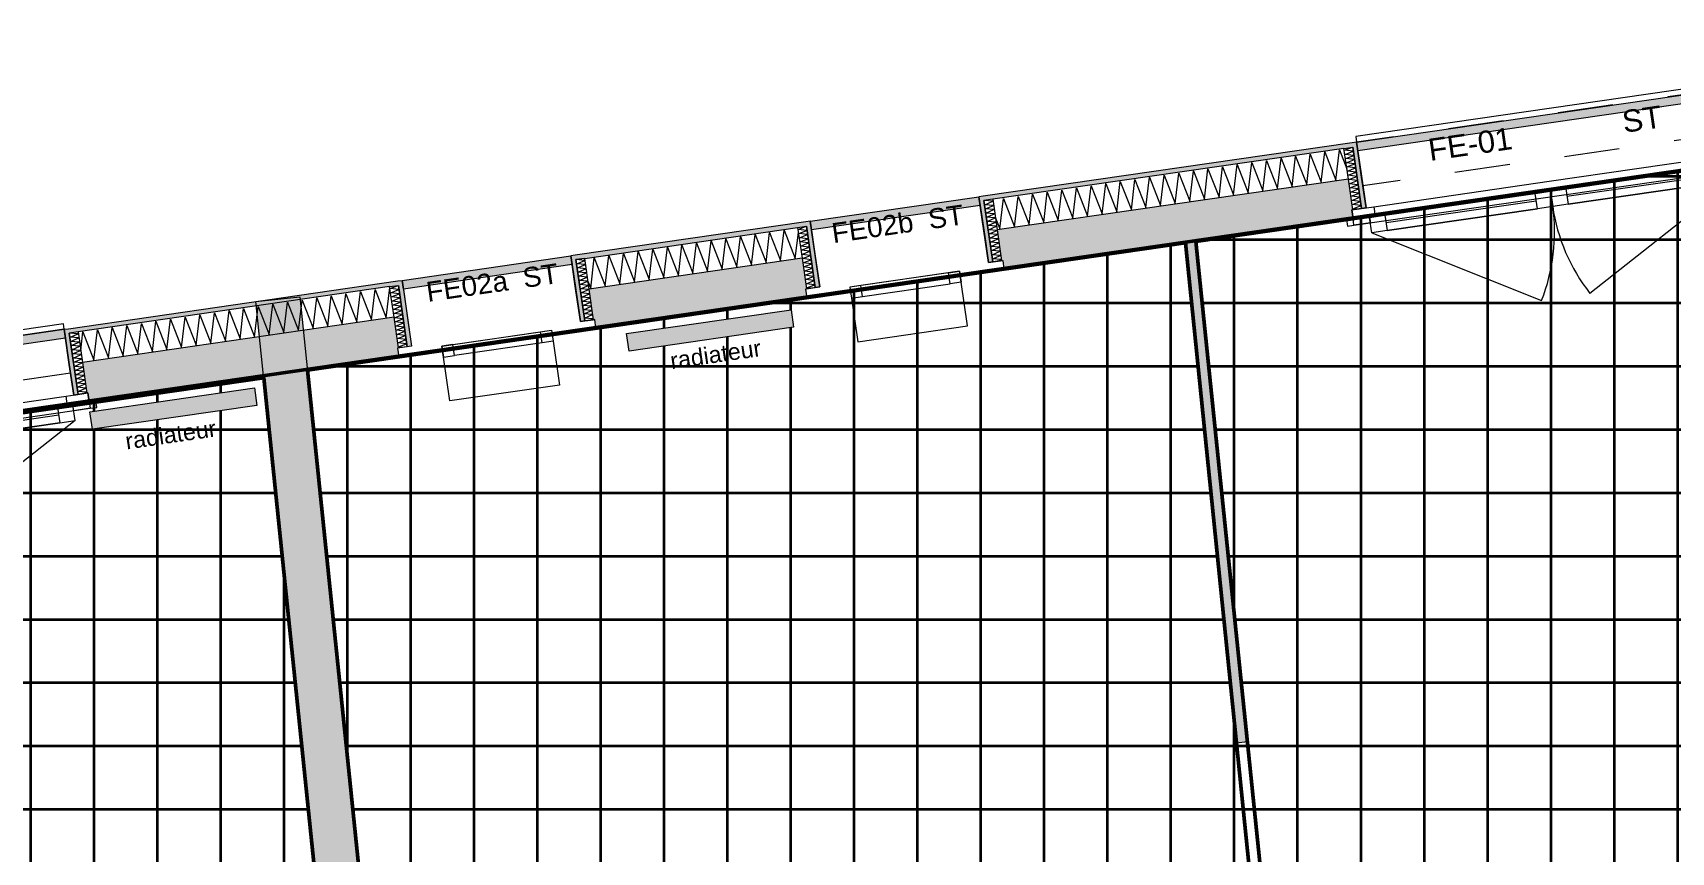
# Model space of a CAD drawing. Header units: metres. Extents: x 399 to 3028, y -427 to 863.
# Drawn here: x 717.87 to 725.27, y -302.23 to -298.52 of the extents above; entities that cross this region are included whole.
import ezdxf

# ---------------------------------------------------------------- set-up
doc = ezdxf.new("R2010")
doc.units = ezdxf.units.M
doc.linetypes.add('IMPORT-Traits plan _6_', pattern=[0.5, 0.25, -0.25])
for name, color, linetype, lineweight in [('01-Dalles_3D_Stylo_No__1', 250, 'Continuous', 9), ('01-Murs LOGTS', 250, 'Continuous', 9), ('01-Murs LOGTS_Stylo_No__1', 250, 'Continuous', 9), ('01-Murs_structure', 250, 'Continuous', 9), ('01-Murs_structure_Stylo_No__1', 250, 'Continuous', 9), ('01-Murs_structure_Stylo_No__2', 8, 'Continuous', 9), ('01-Tole ajourée_Stylo_No__1', 250, 'Continuous', 9), ('01-Tole ajourée_Stylo_No__2', 8, 'Continuous', 9), ('02-Cloisons_2nd oeuvre', 250, 'Continuous', 9), ('02-Cloisons_2nd oeuvre_Stylo_No__47', 7, 'Continuous', 18), ('03-Radiateurs_Stylo_No__1', 250, 'Continuous', 9), ('03-Radiateurs_Stylo_No__62', 253, 'Continuous', 9), ('06-SHAB pièces 50_Stylo_No__102', 71, 'Continuous', 50), ('AES-Charge', 5, 'Continuous', 35), ('Fenêtres ARCHICAD_Stylo_No__1', 250, 'Continuous', 9), ('Marques de fenêtre ARCHICAD_Stylo_No__1', 250, 'Continuous', 9), ('Plan De Charge - PH R_1_dwg', 8, 'Continuous', 9)]:
    doc.layers.add(name, color=color, linetype=linetype, lineweight=lineweight)
doc.styles.add('Arial', font='arial.ttf', dxfattribs={"height": 0.1})
doc.styles.add('Arial_4', font='arial.ttf', dxfattribs={"height": 0.075})
doc.styles.add('Arial_6', font='arial.ttf', dxfattribs={"height": 0.09})

# ---------------------------------------------------------------- blocks, each defined once
blk = doc.blocks.new('Plan De Charge - PH R_1_dwg__X208-779377-Plan De Charge - PH R_1 1_100')
at = {"layer": '01-Murs_structure_Stylo_No__2'}
blk.add_line((368.3268, -299.8113), (368.343, -299.6747), dxfattribs=at)
at = {"layer": '01-Murs_structure_Stylo_No__2', "flags": 128}
for points in [[(368.1289, -299.84), (368.1451, -299.703), (368.1949, -299.8304)], [(368.1949, -299.8304), (368.2111, -299.6934), (368.2608, -299.8209)], [(368.2608, -299.8209), (368.2771, -299.6839), (368.3268, -299.8113)], [(367.6011, -299.9165), (367.6173, -299.7795), (367.667, -299.9069)], [(367.667, -299.9069), (367.6833, -299.7699), (367.733, -299.8974)], [(367.733, -299.8974), (367.7492, -299.7604), (367.799, -299.8878)], [(367.799, -299.8878), (367.8152, -299.7508), (367.865, -299.8782)], [(367.865, -299.8782), (367.8812, -299.7412), (367.931, -299.8687)], [(367.931, -299.8687), (367.9472, -299.7317), (367.9969, -299.8591)], [(367.9969, -299.8591), (368.0132, -299.7221), (368.0629, -299.8496)], [(368.0629, -299.8496), (368.0791, -299.7126), (368.1289, -299.84)], [(367.1392, -299.9834), (367.1554, -299.8464), (367.2052, -299.9739)], [(367.2052, -299.9739), (367.2214, -299.8369), (367.2712, -299.9643)], [(367.2712, -299.9643), (367.2874, -299.8273), (367.3372, -299.9547)], [(367.3372, -299.9547), (367.3534, -299.8177), (367.4031, -299.9452)], [(367.4031, -299.9452), (367.4194, -299.8082), (367.4691, -299.9356)], [(367.4691, -299.9356), (367.4853, -299.7986), (367.5351, -299.9261)], [(367.5351, -299.9261), (367.5513, -299.7891), (367.6011, -299.9165)], [(366.9476, -299.9591), (366.9575, -299.8751), (367.0073, -300.0025), (367.0235, -299.8656), (367.0732, -299.993)], [(367.0732, -299.993), (367.0895, -299.856), (367.1392, -299.9834)]]:
    blk.add_lwpolyline(points, dxfattribs=at)
blk = doc.blocks.new('Plan De Charge - PH R_1_dwg__X209-779378-Plan De Charge - PH R_1 1_100')
at = {"layer": '01-Murs_structure_Stylo_No__2', "flags": 128}
for points in [[(369.6464, -299.6201), (369.6626, -299.4831), (369.7123, -299.6105)], [(369.7123, -299.6105), (369.7286, -299.4735), (369.7783, -299.6009), (369.7945, -299.4639), (369.8443, -299.5914), (369.8605, -299.4544), (369.9103, -299.5818), (369.9265, -299.4448), (369.9762, -299.5723), (369.9925, -299.4353), (370.0422, -299.5627), (370.0584, -299.4257), (370.1082, -299.5531), (370.1244, -299.4161), (370.1742, -299.5436), (370.1881, -299.4259)], [(369.2381, -299.6456), (369.2505, -299.6774), (369.2667, -299.5404), (369.3165, -299.6679), (369.3327, -299.5309), (369.3825, -299.6583)], [(369.3825, -299.6583), (369.3987, -299.5213), (369.4484, -299.6488)], [(369.4484, -299.6488), (369.4647, -299.5118), (369.5144, -299.6392)], [(369.5144, -299.6392), (369.5306, -299.5022), (369.5804, -299.6296)], [(369.5804, -299.6296), (369.5966, -299.4926), (369.6464, -299.6201)]]:
    blk.add_lwpolyline(points, dxfattribs=at)
blk = doc.blocks.new('Plan De Charge - PH R_1_dwg__X210-779379-Plan De Charge - PH R_1 1_100')
at = {"layer": '01-Murs_structure_Stylo_No__2', "flags": 128}
for points in [[(372.2195, -299.2471), (372.2357, -299.1102), (372.2855, -299.2376)], [(372.2855, -299.2376), (372.3017, -299.1006), (372.3514, -299.228)], [(372.3514, -299.228), (372.3677, -299.091), (372.4174, -299.2185)], [(372.4174, -299.2185), (372.4336, -299.0815), (372.4834, -299.2089)], [(372.4834, -299.2089), (372.4996, -299.0719), (372.5494, -299.1993)], [(372.5494, -299.1993), (372.5656, -299.0623), (372.6153, -299.1898)], [(372.6153, -299.1898), (372.6316, -299.0528), (372.6652, -299.1388)], [(371.6917, -299.3236), (371.7079, -299.1866), (371.7576, -299.3141)], [(371.7576, -299.3141), (371.7739, -299.1771), (371.8236, -299.3045)], [(371.8236, -299.3045), (371.8398, -299.1675), (371.8896, -299.295)], [(371.8896, -299.295), (371.9058, -299.158), (371.9556, -299.2854)], [(371.9556, -299.2854), (371.9718, -299.1484), (372.0215, -299.2758)], [(372.0215, -299.2758), (372.0378, -299.1388), (372.0875, -299.2663)], [(372.0875, -299.2663), (372.1037, -299.1293), (372.1535, -299.2567)], [(372.1535, -299.2567), (372.1697, -299.1197), (372.2195, -299.2471)], [(371.0775, -299.3576), (371.0979, -299.4097), (371.1141, -299.2727), (371.1638, -299.4001), (371.1801, -299.2631), (371.2298, -299.3906)], [(371.2298, -299.3906), (371.246, -299.2536), (371.2958, -299.381)], [(371.2958, -299.381), (371.312, -299.244), (371.3618, -299.3715)], [(371.3618, -299.3715), (371.378, -299.2345), (371.4278, -299.3619)], [(371.4278, -299.3619), (371.444, -299.2249), (371.4937, -299.3523)], [(371.4937, -299.3523), (371.51, -299.2153), (371.5597, -299.3428)], [(371.5597, -299.3428), (371.5759, -299.2058), (371.6257, -299.3332)], [(371.6257, -299.3332), (371.6419, -299.1962), (371.6917, -299.3236)]]:
    blk.add_lwpolyline(points, dxfattribs=at)
blk = doc.blocks.new('Plan De Charge - PH R_1_dwg__X216-779385-Plan De Charge - PH R_1 1_100')
at = {"layer": '01-Murs_structure_Stylo_No__2', "flags": 128}
for points in [[(372.7123, -299.1916), (372.6731, -299.187), (372.7095, -299.1728), (372.6704, -299.1682), (372.7068, -299.1539), (372.6677, -299.1493), (372.7041, -299.1351), (372.6649, -299.1305), (372.7013, -299.1162), (372.6622, -299.1116), (372.6986, -299.0974), (372.6595, -299.0928), (372.6959, -299.0785), (372.6567, -299.0739), (372.6931, -299.0597), (372.654, -299.0551), (372.6904, -299.0408)], [(372.715, -299.2105), (372.6759, -299.2059), (372.7123, -299.1916)], [(372.7177, -299.2293), (372.6786, -299.2247), (372.715, -299.2105)], [(372.7205, -299.2482), (372.6813, -299.2436), (372.7177, -299.2293)], [(372.7232, -299.267), (372.6841, -299.2624), (372.7205, -299.2482)], [(372.7259, -299.2859), (372.6868, -299.2813), (372.7232, -299.267)], [(372.7095, -299.321), (372.6922, -299.319), (372.7287, -299.3048), (372.6895, -299.3001), (372.7259, -299.2859)]]:
    blk.add_lwpolyline(points, dxfattribs=at)
blk = doc.blocks.new('Plan De Charge - PH R_1_dwg__X217-779386-Plan De Charge - PH R_1 1_100')
at = {"layer": '01-Murs_structure_Stylo_No__2', "flags": 128}
for points in [[(366.9186, -300.0313), (366.9548, -300.0158), (366.9159, -300.0125), (366.9521, -299.9969), (366.9131, -299.9936), (366.9493, -299.9781), (366.9104, -299.9748), (366.9466, -299.9592), (366.9077, -299.9559), (366.9439, -299.9404), (366.9049, -299.9371), (366.9411, -299.9215), (366.9022, -299.9182), (366.9384, -299.9027), (366.8995, -299.8994), (366.9357, -299.8838), (366.8967, -299.8805)], [(366.9213, -300.0502), (366.9575, -300.0346), (366.9186, -300.0313)], [(366.9241, -300.069), (366.9603, -300.0535), (366.9213, -300.0502)], [(366.9268, -300.0879), (366.963, -300.0723), (366.9241, -300.069)], [(366.9295, -300.1067), (366.9657, -300.0912), (366.9268, -300.0879)], [(366.9323, -300.1256), (366.9685, -300.11), (366.9295, -300.1067)], [(366.958, -300.1546), (366.9739, -300.1477), (366.935, -300.1444), (366.9712, -300.1289), (366.9323, -300.1256)]]:
    blk.add_lwpolyline(points, dxfattribs=at)
blk = doc.blocks.new('Plan De Charge - PH R_1_dwg__X221-779390-Plan De Charge - PH R_1 1_100')
at = {"layer": '01-Murs_structure_Stylo_No__2', "flags": 128}
for points in [[(370.2454, -299.5492), (370.2063, -299.5445), (370.2427, -299.5303), (370.2035, -299.5257), (370.24, -299.5115), (370.2008, -299.5068), (370.2372, -299.4926), (370.1981, -299.488), (370.2345, -299.4738), (370.1954, -299.4691), (370.2318, -299.4549), (370.1926, -299.4503), (370.229, -299.4361), (370.1899, -299.4314), (370.2263, -299.4172), (370.1872, -299.4126), (370.2236, -299.3984)], [(370.2482, -299.568), (370.209, -299.5634), (370.2454, -299.5492)], [(370.2509, -299.5869), (370.2117, -299.5822), (370.2482, -299.568)], [(370.2536, -299.6057), (370.2145, -299.6011), (370.2509, -299.5869)], [(370.2563, -299.6246), (370.2172, -299.6199), (370.2536, -299.6057)], [(370.2591, -299.6434), (370.2199, -299.6388), (370.2563, -299.6246)], [(370.2426, -299.6785), (370.2254, -299.6765), (370.2618, -299.6623), (370.2227, -299.6576), (370.2591, -299.6434)]]:
    blk.add_lwpolyline(points, dxfattribs=at)
blk = doc.blocks.new('Plan De Charge - PH R_1_dwg__X222-779391-Plan De Charge - PH R_1 1_100')
at = {"layer": '01-Murs_structure_Stylo_No__2', "flags": 128}
for points in [[(371.049, -299.4327), (371.0852, -299.4172), (371.0462, -299.4139), (371.0824, -299.3983), (371.0435, -299.395), (371.0797, -299.3795), (371.0408, -299.3762), (371.077, -299.3606), (371.038, -299.3573), (371.0742, -299.3418), (371.0353, -299.3385), (371.0715, -299.3229), (371.0326, -299.3196), (371.0688, -299.304), (371.0298, -299.3008), (371.066, -299.2852), (371.0271, -299.2819)], [(371.0517, -299.4516), (371.0879, -299.436), (371.049, -299.4327)], [(371.0544, -299.4704), (371.0906, -299.4549), (371.0517, -299.4516)], [(371.0571, -299.4893), (371.0934, -299.4737), (371.0544, -299.4704)], [(371.0599, -299.5081), (371.0961, -299.4926), (371.0571, -299.4893)], [(371.0626, -299.527), (371.0988, -299.5114), (371.0599, -299.5081)], [(371.0884, -299.5559), (371.1043, -299.5491), (371.0653, -299.5458), (371.1016, -299.5303), (371.0626, -299.527)]]:
    blk.add_lwpolyline(points, dxfattribs=at)
blk = doc.blocks.new('Plan De Charge - PH R_1_dwg__X223-779392-Plan De Charge - PH R_1 1_100')
at = {"layer": '01-Murs_structure_Stylo_No__2', "flags": 128}
for points in [[(369.2065, -299.6997), (369.2427, -299.6842), (369.2037, -299.6809), (369.24, -299.6653), (369.201, -299.662), (369.2372, -299.6465), (369.1983, -299.6432), (369.2345, -299.6276), (369.1955, -299.6243), (369.2318, -299.6088), (369.1928, -299.6055), (369.229, -299.5899), (369.1901, -299.5866), (369.2263, -299.5711), (369.1873, -299.5678), (369.2236, -299.5522), (369.1846, -299.5489)], [(369.2092, -299.7186), (369.2454, -299.703), (369.2065, -299.6997)], [(369.2119, -299.7374), (369.2481, -299.7219), (369.2092, -299.7186)], [(369.2147, -299.7563), (369.2509, -299.7407), (369.2119, -299.7374)], [(369.2174, -299.7751), (369.2536, -299.7596), (369.2147, -299.7563)], [(369.2201, -299.794), (369.2563, -299.7784), (369.2174, -299.7751)], [(369.2459, -299.823), (369.2618, -299.8161), (369.2229, -299.8128), (369.2591, -299.7973), (369.2201, -299.794)]]:
    blk.add_lwpolyline(points, dxfattribs=at)
blk = doc.blocks.new('Plan De Charge - PH R_1_dwg__X224-779393-Plan De Charge - PH R_1 1_100')
at = {"layer": '01-Murs_structure_Stylo_No__2', "flags": 128}
for points in [[(368.4029, -299.8162), (368.3638, -299.8116), (368.4002, -299.7973), (368.3611, -299.7927), (368.3975, -299.7785), (368.3583, -299.7739), (368.3947, -299.7596), (368.3556, -299.755), (368.392, -299.7408), (368.3529, -299.7362), (368.3893, -299.7219), (368.3501, -299.7173), (368.3865, -299.7031), (368.3474, -299.6985), (368.3838, -299.6842), (368.3447, -299.6796), (368.3811, -299.6654)], [(368.4057, -299.835), (368.3665, -299.8304), (368.4029, -299.8162)], [(368.4084, -299.8539), (368.3693, -299.8493), (368.4057, -299.835)], [(368.4111, -299.8727), (368.372, -299.8681), (368.4084, -299.8539)], [(368.4139, -299.8916), (368.3747, -299.887), (368.4111, -299.8727)], [(368.4166, -299.9104), (368.3775, -299.9058), (368.4139, -299.8916)], [(368.4001, -299.9456), (368.3829, -299.9435), (368.4193, -299.9293), (368.3802, -299.9247), (368.4166, -299.9104)]]:
    blk.add_lwpolyline(points, dxfattribs=at)
blk = doc.blocks.new('Plan De Charge - PH R_1_dwg_Fenêtre châssis double 22_2-779397-Plan De Charge - PH R_1 1_100')
at = {"layer": 'Fenêtres ARCHICAD_Stylo_No__1', "linetype": 'IMPORT-Traits plan _6_'}
for p, q in [((374.361, -298.7785), (372.7083, -299.018)), ((374.3897, -298.9764), (372.737, -299.216)), ((374.4741, -299.1057), (372.6927, -299.3638))]:
    blk.add_line(p, q, dxfattribs=at)
at = {"layer": 'Fenêtres ARCHICAD_Stylo_No__1'}
for p, q in [((373.6534, -299.2297), (374.3313, -299.1314)), ((374.3364, -299.1661), (373.6584, -299.2643)), ((372.8369, -299.348), (373.5149, -299.2497)), ((373.5199, -299.2844), (372.842, -299.3826)), ((372.7777, -299.4273), (373.544, -299.7331))]:
    blk.add_line(p, q, dxfattribs=at)
at = {"layer": 'Fenêtres ARCHICAD_Stylo_No__1', "flags": 128}
for points in [[(374.404, -299.0754), (374.384, -298.9369), (374.3639, -298.7983), (374.361, -298.7785), (374.3574, -298.7538), (372.7047, -298.9933), (372.7083, -299.018), (372.7112, -299.0378), (372.7312, -299.1764), (372.7513, -299.3149)], [(372.687, -299.3243), (372.7513, -299.3149), (372.687, -299.3243), (372.6927, -299.3638), (372.687, -299.3243), (372.786, -299.3099), (372.7924, -299.3545), (372.7677, -299.358), (372.7713, -299.3828), (372.697, -299.3935), (374.4784, -299.1354), (374.5081, -299.1311), (374.5038, -299.1014), (374.4741, -299.1057), (374.4784, -299.1354), (374.4042, -299.1461), (374.4006, -299.1214), (374.3759, -299.125), (374.3694, -299.0804), (374.4684, -299.0661), (374.4741, -299.1057), (374.4684, -299.0661), (374.404, -299.0754), (374.4684, -299.0661)], [(372.786, -299.3099), (373.5777, -299.1952), (374.3694, -299.0804)], [(374.4106, -299.1907), (374.4006, -299.1214), (374.3313, -299.1314), (374.3414, -299.2007), (374.4106, -299.1907), (373.7627, -299.7014)]]:
    blk.add_lwpolyline(points, dxfattribs=at)
for points in [[(374.5038, -299.1014), (374.4741, -299.1057)], [(372.847, -299.4173), (373.5249, -299.319), (373.5149, -299.2497), (373.5841, -299.2397), (373.5942, -299.309), (373.5249, -299.319)], [(373.5841, -299.2397), (373.6534, -299.2297), (373.6635, -299.2989), (373.5942, -299.309)], [(373.6635, -299.2989), (374.3414, -299.2007)], [(372.663, -299.3682), (372.6927, -299.3638), (372.663, -299.3682), (372.6673, -299.3978), (372.697, -299.3935), (372.6927, -299.3638)], [(372.7677, -299.358), (372.8369, -299.348), (372.847, -299.4173), (372.7777, -299.4273)]]:
    blk.add_lwpolyline(points, close=True, dxfattribs=at)
at = {"layer": 'Fenêtres ARCHICAD_Stylo_No__1'}
for centre, start, end in [((372.7777, -299.4273), 338.24643, 8.24643), ((374.4106, -299.1907), 188.24643, 218.24643)]:
    blk.add_arc(centre, 0.825, start, end, dxfattribs=at)
blk = doc.blocks.new('Plan De Charge - PH R_1_dwg_Fenêtre châssis double 22_2-779398-Plan De Charge - PH R_1 1_100')
at = {"layer": 'Fenêtres ARCHICAD_Stylo_No__1', "linetype": 'IMPORT-Traits plan _6_'}
for p, q in [((366.8731, -299.8637), (365.2204, -300.1033)), ((366.9018, -300.0617), (365.2491, -300.3012)), ((366.9862, -300.1909), (365.2048, -300.4491))]:
    blk.add_line(p, q, dxfattribs=at)
at = {"layer": 'Fenêtres ARCHICAD_Stylo_No__1'}
for p, q in [((366.1655, -300.3149), (366.8434, -300.2166)), ((366.8485, -300.2513), (366.1705, -300.3495)), ((365.349, -300.4332), (366.027, -300.335)), ((366.032, -300.3696), (365.3541, -300.4679)), ((365.2898, -300.5125), (366.0561, -300.8183))]:
    blk.add_line(p, q, dxfattribs=at)
at = {"layer": 'Fenêtres ARCHICAD_Stylo_No__1', "flags": 128}
for points in [[(366.9162, -300.1606), (366.8961, -300.0221), (366.876, -299.8835), (366.8731, -299.8637), (366.8695, -299.839), (365.2168, -300.0785), (365.2204, -300.1033), (365.2233, -300.1231), (365.2433, -300.2616), (365.2634, -300.4002)], [(365.1991, -300.4095), (365.2634, -300.4002), (365.1991, -300.4095), (365.2048, -300.4491), (365.1991, -300.4095), (365.2981, -300.3951), (365.3045, -300.4397), (365.2798, -300.4433), (365.2834, -300.468), (365.2091, -300.4788), (366.9905, -300.2206), (367.0202, -300.2163), (367.0159, -300.1866), (366.9862, -300.1909), (366.9905, -300.2206), (366.9163, -300.2313), (366.9127, -300.2066), (366.888, -300.2102), (366.8815, -300.1656), (366.9805, -300.1513), (366.9862, -300.1909), (366.9805, -300.1513), (366.9162, -300.1606), (366.9805, -300.1513)], [(365.2981, -300.3951), (366.0898, -300.2804), (366.8815, -300.1656)], [(366.9227, -300.2759), (366.9127, -300.2066), (366.8434, -300.2166), (366.8535, -300.2859), (366.9227, -300.2759), (366.2748, -300.7866)]]:
    blk.add_lwpolyline(points, dxfattribs=at)
for points in [[(367.0159, -300.1866), (366.9862, -300.1909)], [(366.1756, -300.3842), (366.8535, -300.2859)], [(365.3591, -300.5025), (366.037, -300.4042), (366.027, -300.335), (366.0962, -300.3249), (366.1063, -300.3942), (366.037, -300.4042)], [(366.0962, -300.3249), (366.1655, -300.3149), (366.1756, -300.3842), (366.1063, -300.3942)], [(365.2798, -300.4433), (365.349, -300.4332), (365.3591, -300.5025), (365.2898, -300.5125)], [(365.1751, -300.4534), (365.2048, -300.4491), (365.1751, -300.4534), (365.1794, -300.4831), (365.2091, -300.4788), (365.2048, -300.4491)]]:
    blk.add_lwpolyline(points, close=True, dxfattribs=at)
at = {"layer": 'Fenêtres ARCHICAD_Stylo_No__1'}
for centre, start, end in [((365.2898, -300.5125), 338.24643, 8.24643), ((366.9227, -300.2759), 188.24643, 218.24643)]:
    blk.add_arc(centre, 0.825, start, end, dxfattribs=at)
blk = doc.blocks.new('Plan De Charge - PH R_1_dwg_Fenêtre 22_3-779400-Plan De Charge - PH R_1 1_100')
at = {"layer": 'Fenêtres ARCHICAD_Stylo_No__1'}
for p, q in [((370.8663, -299.6083), (370.4704, -299.6657)), ((370.474, -299.6905), (370.8699, -299.6331)), ((370.4776, -299.7152), (370.8735, -299.6578))]:
    blk.add_line(p, q, dxfattribs=at)
at = {"layer": 'Fenêtres ARCHICAD_Stylo_No__1', "flags": 128}
for points in [[(370.9516, -299.8486), (370.9229, -299.6507), (370.9158, -299.6012), (370.9229, -299.6507), (370.8735, -299.6578), (370.8663, -299.6083), (370.9158, -299.6012), (370.4209, -299.6729), (370.4281, -299.7224), (370.4568, -299.9203)], [(370.4281, -299.7224), (370.4776, -299.7152), (370.4704, -299.6657), (370.4209, -299.6729)]]:
    blk.add_lwpolyline(points, close=True, dxfattribs=at)
blk = doc.blocks.new('Plan De Charge - PH R_1_dwg_Fenêtre 22_3-779401-Plan De Charge - PH R_1 1_100')
at = {"layer": 'Fenêtres ARCHICAD_Stylo_No__1'}
for p, q in [((368.6279, -299.9327), (369.0238, -299.8754)), ((369.0274, -299.9001), (368.6315, -299.9575)), ((369.031, -299.9249), (368.6351, -299.9822))]:
    blk.add_line(p, q, dxfattribs=at)
at = {"layer": 'Fenêtres ARCHICAD_Stylo_No__1', "flags": 128}
for points in [[(368.6143, -300.1873), (368.5856, -299.9894), (368.5785, -299.9399), (368.5856, -299.9894), (368.6351, -299.9822), (368.6279, -299.9327), (368.5785, -299.9399), (369.0733, -299.8682), (369.0805, -299.9177), (369.1091, -300.1156)], [(369.0805, -299.9177), (369.031, -299.9249), (369.0238, -299.8754), (369.0733, -299.8682)]]:
    blk.add_lwpolyline(points, close=True, dxfattribs=at)
blk = doc.blocks.new('Plan De Charge - PH R_1_dwg-779150-Plan De Charge - PH R_1 1_100')
at = {"layer": '01-Murs LOGTS', "lineweight": 35}
blk.add_hatch(color=18, dxfattribs=at).paths.add_polyline_path([(368.2636, -304.8306), (368.4625, -304.8101), (367.9377, -299.7169), (367.7388, -299.7383), (368.2592, -304.7881)])
at = {"layer": '01-Murs_structure', "lineweight": 35}
for color, points in [(10, [(371.0261, -299.282), (372.6914, -299.0407), (372.6885, -299.0209), (371.0233, -299.2622)]), (10, [(372.7315, -299.3178), (372.7513, -299.3149), (372.7083, -299.018), (372.6885, -299.0209), (372.7083, -299.1575)]), (18, [(371.1166, -299.5923), (372.6927, -299.3638), (372.6885, -299.324), (372.6919, -299.3235), (372.6719, -299.185), (371.0858, -299.4149), (371.1059, -299.5534), (371.1108, -299.5527), (371.1161, -299.5889)]), (10, [(371.0465, -299.562), (371.0663, -299.5591), (371.0233, -299.2622), (371.0035, -299.2651), (371.0452, -299.5527)]), (10, [(369.1837, -299.5491), (370.2245, -299.3982), (370.2216, -299.3784), (369.1808, -299.5293)]), (10, [(370.2647, -299.6753), (370.2845, -299.6725), (370.2414, -299.3756), (370.2216, -299.3784), (370.2414, -299.515)]), (10, [(369.204, -299.829), (369.2238, -299.8262), (369.1808, -299.5293), (369.161, -299.5321), (369.2028, -299.8204)]), (18, [(369.2741, -299.8593), (370.2259, -299.7214), (370.2216, -299.6816), (370.2251, -299.6811), (370.205, -299.5425), (369.2433, -299.6819), (369.2634, -299.8204), (369.2684, -299.8197), (369.2736, -299.856)]), (10, [(368.4222, -299.9424), (368.442, -299.9395), (368.399, -299.6426), (368.3792, -299.6455), (368.3895, -299.7169)]), (10, [(366.9162, -300.1606), (366.9359, -300.1578), (366.8929, -299.8609), (366.8731, -299.8637), (366.9149, -300.152)])]:
    blk.add_hatch(color=color, dxfattribs=at).paths.add_polyline_path(points)
h = blk.add_hatch(color=10, dxfattribs=at)
h.paths.add_polyline_path([(366.8958, -299.8807), (367.7409, -299.7582), (367.7387, -299.7383), (366.8929, -299.8609)])
h.paths.add_polyline_path([(367.76, -299.7352), (367.9377, -299.7169), (367.939, -299.7295), (368.382, -299.6653), (368.3792, -299.6455), (367.8863, -299.7169)])
h = blk.add_hatch(color=18, dxfattribs=at)
h.paths.add_polyline_path([(366.9862, -300.1909), (367.7737, -300.0768), (367.7553, -299.8976), (366.9554, -300.0135), (366.9755, -300.152), (366.9805, -300.1513), (366.9857, -300.1876)])
h.paths.add_polyline_path([(367.9718, -300.048), (368.3834, -299.9884), (368.3792, -299.9486), (368.3826, -299.9481), (368.3625, -299.8095), (367.9534, -299.8688), (367.9715, -300.0447)])
at = {"layer": '01-Tole ajourée_Stylo_No__2', "lineweight": 35}
for points in [[(372.714, -299.0576), (374.3668, -298.8181), (374.361, -298.7785), (372.7083, -299.018)], [(370.2472, -299.4151), (371.0092, -299.3047), (371.0035, -299.2651), (370.2414, -299.3756)], [(368.4047, -299.6822), (369.1667, -299.5717), (369.161, -299.5321), (368.399, -299.6426)], [(365.2261, -300.1428), (366.8789, -299.9033), (366.8731, -299.8637), (365.2204, -300.1033)]]:
    blk.add_hatch(color=10, dxfattribs=at).paths.add_polyline_path(points)
at = {"layer": '02-Cloisons_2nd oeuvre', "lineweight": 35}
blk.add_hatch(color=18, dxfattribs=at).paths.add_polyline_path([(372.1665, -301.7312), (372.2162, -301.7261), (371.9834, -299.4666), (371.9339, -299.4738), (372.132, -301.3966)])
at = {"layer": '03-Radiateurs_Stylo_No__62', "lineweight": 35}
for points in [[(369.4241, -299.9621), (370.1664, -299.8545), (370.1549, -299.7753), (369.4127, -299.8829)], [(367.0009, -300.3154), (367.7431, -300.2078), (367.7316, -300.1286), (366.9894, -300.2362)]]:
    blk.add_hatch(color=43, dxfattribs=at).paths.add_polyline_path(points)
at = {"layer": 'AES-Charge'}
h = blk.add_hatch(dxfattribs=at)
h.set_pattern_fill('FP_93', color=1, style=0, pattern_type=2)
h.set_pattern_definition([(0, (46.337, 45.172), (0, 0.286), []), (90, (46.337, 45.172), (-0.286, 2e-17), [])])
h.paths.add_polyline_path([(370.5225, -308.5258), (370.622, -308.5155), (370.3912, -306.2821), (370.2917, -306.2924), (370.5222, -308.523)])
h.paths.add_polyline_path([(371.4269, -308.4323), (373.5676, -308.211), (373.5013, -307.5669), (373.6308, -307.5536), (373.6375, -307.6233), (374.0756, -307.5781), (374.0684, -307.5085), (374.1482, -307.5003), (374.1449, -307.4686), (374.1947, -307.4635), (374.2645, -308.139), (377.6231, -307.7919), (377.3746, -305.38), (379.1499, -305.1945), (378.9042, -302.8093), (373.7696, -303.3384), (373.8926, -304.532), (373.888, -304.5325), (373.9846, -305.4675), (373.989, -305.4671), (374.0342, -305.9055), (370.4011, -306.281), (370.5759, -307.972), (371.371, -307.8901), (371.3782, -307.9783), (371.3105, -307.9852), (371.3575, -308.4227), (371.4252, -308.4158)])
h.paths.add_polyline_path([(373.6373, -308.2038), (373.6373, -308.2038), (373.6332, -308.1646)])
h.paths.add_polyline_path([(374.1946, -308.1462), (374.1946, -308.1462), (374.1784, -307.9888)])
h.paths.add_polyline_path([(377.5009, -307.7126), (377.424, -306.9665), (377.5036, -306.9583), (377.5805, -307.7044), (377.5309, -307.7095)])
h.paths.add_polyline_path([(374.0558, -306.6032), (374.0511, -306.5577), (373.7527, -306.5885), (373.686, -305.9417), (373.7855, -305.9315), (373.847, -306.5285), (374.0957, -306.5029), (374.1055, -306.5981), (374.0684, -306.6019)])
h.paths.add_polyline_path([(358.4033, -305.7337), (359.0242, -305.6721), (361.7465, -305.3915), (361.745, -305.3766), (361.7947, -305.3715), (361.7963, -305.3864), (362.2476, -305.3399), (362.2487, -305.3499), (360.1515, -305.566), (368.2592, -304.7881), (367.7737, -300.0768), (366.9862, -300.1909), (366.9857, -300.1876), (365.2043, -300.4457), (365.2034, -300.4493), (364.9112, -300.492), (364.9809, -300.4848), (365.3243, -303.8176), (364.6777, -303.8843), (364.7099, -304.1965), (364.6601, -304.2016), (364.6228, -303.8396), (365.2694, -303.773), (365.0029, -301.1867), (364.3563, -301.2533), (364.3421, -301.1149), (364.4117, -301.1078), (364.3666, -300.6701), (364.297, -300.6773), (364.2871, -300.5821), (363.6092, -300.6803), (363.6088, -300.677), (361.8274, -300.9352), (361.8264, -300.9387), (360.5277, -301.1269), (360.5272, -301.1236), (359.6366, -301.2527), (359.6357, -301.2562), (358.6483, -301.3993), (358.6824, -301.7303), (358.6777, -301.7308), (358.8622, -303.5213), (358.8669, -303.5208), (358.9086, -303.9247), (361.6964, -303.6374), (361.7036, -303.7071), (362.1412, -303.662), (362.1341, -303.5923), (362.2633, -303.579), (362.3484, -304.4051), (362.2987, -304.4102), (362.273, -304.161), (361.6763, -304.2225), (361.7056, -304.5061), (361.6558, -304.5112), (361.5723, -303.7005), (358.2293, -304.045), (358.3798, -305.5056)])
h.paths.add_polyline_path([(364.462, -305.1117), (363.716, -305.1886), (363.7078, -305.109), (364.4538, -305.0321), (364.4602, -305.094)])
h.paths.add_polyline_path([(363.1837, -305.2535), (363.1827, -305.2436), (364.7508, -305.082), (364.7493, -305.0671), (364.799, -305.0619), (364.8006, -305.0768), (365.8749, -304.9661), (365.8749, -304.9762), (363.194, -305.2524)])
h.paths.add_polyline_path([(368.7264, -304.7433), (372.0718, -304.4223), (372.0657, -304.3631), (372.1154, -304.358), (372.1216, -304.4175), (373.6844, -304.2676), (373.5701, -303.1579), (375.5715, -302.9517), (375.51, -302.3549), (375.2608, -302.3806), (375.2557, -302.3308), (375.6402, -302.2912), (375.6474, -302.3608), (376.0851, -302.3157), (376.0779, -302.2461), (376.1858, -302.235), (376.2524, -302.8815), (378.8836, -302.6099), (378.4621, -298.5277), (377.7663, -298.6285), (377.7658, -298.6252), (375.9844, -298.8834), (375.9836, -298.8869), (374.4741, -299.1057), (374.4736, -299.1023), (372.6922, -299.3605), (372.6913, -299.3641), (371.9834, -299.4666), (372.2162, -301.7261), (372.1665, -301.7312), (371.9339, -299.4738), (371.1166, -299.5923), (371.1161, -299.5889), (370.2254, -299.718), (370.2245, -299.7216), (369.2741, -299.8593), (369.2736, -299.856), (368.3829, -299.9851), (368.382, -299.9886), (367.9718, -300.048), (368.2831, -303.0693), (372.2621, -302.6594), (372.2556, -302.5966), (372.3054, -302.5915), (372.32, -302.7338), (372.2504, -302.7409), (372.2965, -303.1785), (372.3651, -303.1715), (372.3733, -303.251), (372.0053, -303.2889), (372.0252, -303.4927), (371.9765, -303.4977), (371.8992, -302.747), (368.5562, -303.0914), (368.6715, -304.2106), (368.6019, -304.2178), (368.647, -304.6555), (368.7166, -304.6483)])
h.paths.add_polyline_path([(362.2429, -304.0636), (362.2429, -304.0636), (362.2398, -304.034)])
h.paths.add_polyline_path([(374.1901, -303.0472), (374.1819, -302.9677), (374.928, -302.8908), (374.9362, -302.9704), (374.7917, -302.9853)])
h.paths.add_polyline_path([(377.7435, -303.0373), (377.7353, -302.9577), (378.4814, -302.8811), (378.4896, -302.9607), (377.7464, -303.037)])
h.paths.add_polyline_path([(358.7629, -301.5134), (358.7514, -301.4342), (359.4937, -301.3266), (359.5052, -301.4058), (359.0466, -301.4723)])
h.paths.add_polyline_path([(367.0009, -300.3154), (366.9894, -300.2362), (367.7316, -300.1286), (367.7431, -300.2078), (367.7387, -300.2084)])
h.paths.add_polyline_path([(369.4241, -299.9621), (369.4127, -299.8829), (370.1549, -299.7753), (370.1664, -299.8545), (370.1331, -299.8593)])
h.paths.add_polyline_path([(378.4428, -299.4559), (378.3659, -298.7098), (378.4455, -298.7016), (378.5224, -299.4477), (378.4493, -299.4552)])
at = {"layer": '01-Dalles_3D_Stylo_No__1', "flags": 128}
blk.add_lwpolyline([(358.7162, -303.8138), (357.8979, -303.8982), (358.3529, -306.0327), (363.4685, -305.5057), (363.6105, -306.8847), (365.8664, -306.6515), (366.1258, -309.1613), (364.7061, -309.308), (367.1802, -333.3179), (378.3371, -333.0963), (375.7491, -307.9881), (377.8072, -307.7761), (377.5768, -305.5407), (379.1735, -305.3762), (378.4677, -298.5269), (358.47, -301.4251)], close=True, dxfattribs=at)
at = {"layer": '01-Murs LOGTS_Stylo_No__1', "flags": 128}
blk.add_lwpolyline([(365.8759, -304.9761), (365.866, -304.9771), (363.1837, -305.2535), (363.1827, -305.2436), (365.8749, -304.9661), (365.8759, -304.9761), (365.8861, -305.0756), (368.2636, -304.8306), (367.7387, -299.7374), (367.9377, -299.7169), (368.4625, -304.8101), (372.6135, -304.3823), (372.632, -304.5614), (372.5454, -304.5703)], dxfattribs=at)
at = {"layer": '01-Murs_structure_Stylo_No__1'}
for p, q in [((372.6518, -299.0464), (372.6914, -299.0407)), ((372.6719, -299.185), (371.0858, -299.4149)), ((371.0657, -299.2763), (371.0261, -299.282)), ((370.1849, -299.404), (370.2245, -299.3982)), ((369.2232, -299.5433), (369.1837, -299.5491)), ((370.205, -299.5425), (369.2433, -299.6819)), ((371.1166, -299.5923), (371.1463, -299.588)), ((368.3424, -299.671), (368.382, -299.6653)), ((368.3625, -299.8095), (366.9554, -300.0135)), ((369.2741, -299.8593), (369.3038, -299.855)), ((366.9354, -299.8749), (366.8958, -299.8807)), ((368.3834, -299.9884), (368.3537, -299.9927)), ((366.9862, -300.1909), (367.0159, -300.1866))]:
    blk.add_line(p, q, dxfattribs=at)
at = {"layer": '01-Murs_structure_Stylo_No__1', "flags": 128}
for points in [[(372.663, -299.3682), (372.6927, -299.3638), (372.687, -299.3243), (372.7513, -299.3149), (372.7312, -299.1764), (372.7112, -299.0378), (372.7083, -299.018), (372.6885, -299.0209), (371.0233, -299.2622), (371.0035, -299.2651), (371.0063, -299.2849)], [(372.7083, -299.018), (372.7513, -299.3149), (372.7315, -299.3178), (372.6914, -299.0407), (372.7315, -299.3178), (372.6919, -299.3235), (372.6719, -299.185), (372.6518, -299.0464), (371.0657, -299.2763), (371.0858, -299.4149), (371.1059, -299.5534), (371.0663, -299.5591), (371.0261, -299.282), (371.0663, -299.5591)], [(371.0663, -299.5591), (371.0465, -299.562), (371.0035, -299.2651)], [(371.0063, -299.2849), (371.0264, -299.4235), (371.0465, -299.562), (371.1108, -299.5527), (371.1166, -299.5923), (372.6927, -299.3638)], [(370.2414, -299.3756), (370.2216, -299.3784), (369.1808, -299.5293), (369.161, -299.5321)], [(370.1962, -299.7257), (370.2259, -299.7214), (369.2741, -299.8593), (369.2684, -299.8197), (369.204, -299.829), (369.1839, -299.6905), (369.1639, -299.5519), (369.161, -299.5321), (369.204, -299.829), (369.2238, -299.8262), (369.1837, -299.5491), (369.2238, -299.8262), (369.2634, -299.8204), (369.2433, -299.6819), (369.2232, -299.5433), (370.1849, -299.404), (370.205, -299.5425), (370.2251, -299.6811), (370.2647, -299.6753), (370.2245, -299.3982), (370.2647, -299.6753)], [(370.2443, -299.3954), (370.2644, -299.5339), (370.2845, -299.6725), (370.2201, -299.6818), (370.2259, -299.7214)], [(370.2647, -299.6753), (370.2845, -299.6725), (370.2414, -299.3756), (370.2443, -299.3954)], [(368.399, -299.6426), (368.442, -299.9395), (368.4222, -299.9424), (368.382, -299.6653), (368.4222, -299.9424), (368.3826, -299.9481), (368.3625, -299.8095), (368.3424, -299.671), (366.9354, -299.8749), (366.9554, -300.0135), (366.9755, -300.152), (366.9359, -300.1578), (366.8958, -299.8807), (366.9359, -300.1578), (366.9162, -300.1606), (366.8731, -299.8637), (366.876, -299.8835), (366.8961, -300.0221), (366.9162, -300.1606), (366.9805, -300.1513), (366.9862, -300.1909), (368.3834, -299.9884)], [(366.8731, -299.8637), (366.8929, -299.8609), (368.3792, -299.6455), (368.399, -299.6426), (368.4018, -299.6624)], [(368.4018, -299.6624), (368.4219, -299.8009), (368.442, -299.9395), (368.3777, -299.9488), (368.3834, -299.9884)]]:
    blk.add_lwpolyline(points, dxfattribs=at)
at = {"layer": '01-Tole ajourée_Stylo_No__1', "flags": 128}
for points in [[(374.3668, -298.8181), (372.714, -299.0576), (372.7083, -299.018), (374.361, -298.7785)], [(371.0092, -299.3047), (370.2472, -299.4151), (370.2414, -299.3756), (371.0035, -299.2651)], [(369.1667, -299.5717), (368.4047, -299.6822), (368.399, -299.6426), (369.161, -299.5321)], [(366.8789, -299.9033), (365.2261, -300.1428), (365.2204, -300.1033), (366.8731, -299.8637)]]:
    blk.add_lwpolyline(points, close=True, dxfattribs=at)
at = {"layer": '02-Cloisons_2nd oeuvre_Stylo_No__47', "flags": 128}
blk.add_lwpolyline([(372.1665, -301.7312), (372.2162, -301.7261), (371.9834, -299.4666), (371.9339, -299.4738), (372.1665, -301.7312)], dxfattribs=at)
at = {"layer": '03-Radiateurs_Stylo_No__1', "flags": 128}
for points in [[(369.4127, -299.8829), (370.1549, -299.7753), (370.1664, -299.8545), (369.4241, -299.9621)], [(366.9894, -300.2362), (367.7316, -300.1286), (367.7431, -300.2078), (367.0009, -300.3154)]]:
    blk.add_lwpolyline(points, close=True, dxfattribs=at)
at = {"layer": '06-SHAB pièces 50_Stylo_No__102', "flags": 128}
for points in [[(378.4677, -298.5269), (371.9834, -299.4666), (372.2619, -302.1696), (372.3733, -303.251), (372.0053, -303.2889), (372.1231, -304.4329), (372.4912, -304.3949), (373.6849, -304.2719), (373.5701, -303.158), (375.3223, -302.9775), (375.2557, -302.3307), (376.1858, -302.2349), (376.2524, -302.8815), (378.8884, -302.6099)], [(367.9719, -300.048), (368.2831, -303.0693), (372.2618, -302.6594), (372.2043, -302.1014), (371.9358, -299.4735)], [(364.9812, -300.4881), (365.3241, -303.8166), (364.6776, -303.8832), (364.8118, -305.1863), (368.2636, -304.8306), (367.7744, -300.0833)]]:
    blk.add_lwpolyline(points, close=True, dxfattribs=at)
at = {"layer": 'AES-Charge', "color": 20, "lineweight": 50, "flags": 128}
blk.add_lwpolyline([(358.6433, -301.3966), (378.4627, -298.5242), (379.1499, -305.1945), (377.3746, -305.38), (377.6231, -307.7919), (370.5178, -308.5263), (370.2866, -306.2897), (374.0297, -305.903), (373.8589, -304.2508), (358.2869, -305.7448), (357.9306, -304.0726), (358.9086, -303.9718), (358.6433, -301.3966)], dxfattribs=at)
for name in ['Plan De Charge - PH R_1_dwg_Fenêtre châssis double 22_2-779397-Plan De Charge - PH R_1 1_100', 'Plan De Charge - PH R_1_dwg__X216-779385-Plan De Charge - PH R_1 1_100', 'Plan De Charge - PH R_1_dwg__X210-779379-Plan De Charge - PH R_1 1_100', 'Plan De Charge - PH R_1_dwg__X222-779391-Plan De Charge - PH R_1 1_100', 'Plan De Charge - PH R_1_dwg__X221-779390-Plan De Charge - PH R_1 1_100', 'Plan De Charge - PH R_1_dwg__X209-779378-Plan De Charge - PH R_1 1_100', 'Plan De Charge - PH R_1_dwg__X223-779392-Plan De Charge - PH R_1 1_100', 'Plan De Charge - PH R_1_dwg_Fenêtre 22_3-779400-Plan De Charge - PH R_1 1_100', 'Plan De Charge - PH R_1_dwg__X208-779377-Plan De Charge - PH R_1 1_100', 'Plan De Charge - PH R_1_dwg__X224-779393-Plan De Charge - PH R_1 1_100', 'Plan De Charge - PH R_1_dwg_Fenêtre châssis double 22_2-779398-Plan De Charge - PH R_1 1_100', 'Plan De Charge - PH R_1_dwg__X217-779386-Plan De Charge - PH R_1 1_100', 'Plan De Charge - PH R_1_dwg_Fenêtre 22_3-779401-Plan De Charge - PH R_1 1_100']:
    blk.add_blockref(name, (0, 0))
at = {"layer": '03-Radiateurs_Stylo_No__1', "color": 7, "char_height": 0.075, "width": 0.494007, "attachment_point": 1, "rotation": 8.33612, "line_spacing_factor": 0.941778, "style": 'Arial_4'}
for insert in [(369.6045, -299.9697), (367.144, -300.3324)]:
    blk.add_mtext('radiateur', dxfattribs=dict(at, insert=insert))
at = {"layer": 'Marques de fenêtre ARCHICAD_Stylo_No__1', "color": 7, "attachment_point": 1, "rotation": 8.24643, "line_spacing_factor": 0.941778}
for s, insert, char_height, width, style in [('FE-01             ST', (373.0263, -299.0045), 0.1, 1.272058, 'Arial'), ('FE02b  ST', (370.333, -299.3858), 0.09, 0.718425, 'Arial_6'), ('FE02a  ST', (368.5022, -299.6512), 0.09, 0.718425, 'Arial_6')]:
    blk.add_mtext(s, dxfattribs=dict(at, insert=insert, char_height=char_height, width=width, style=style))

msp = doc.modelspace()

# ---------------------------------------------------------------- block references
at = {"layer": 'Plan De Charge - PH R_1_dwg', "color": 10, "lineweight": 35}
msp.add_blockref('Plan De Charge - PH R_1_dwg-779150-Plan De Charge - PH R_1 1_100', (351.1425, 0), dxfattribs=at)

doc.saveas('drawing.dxf')
